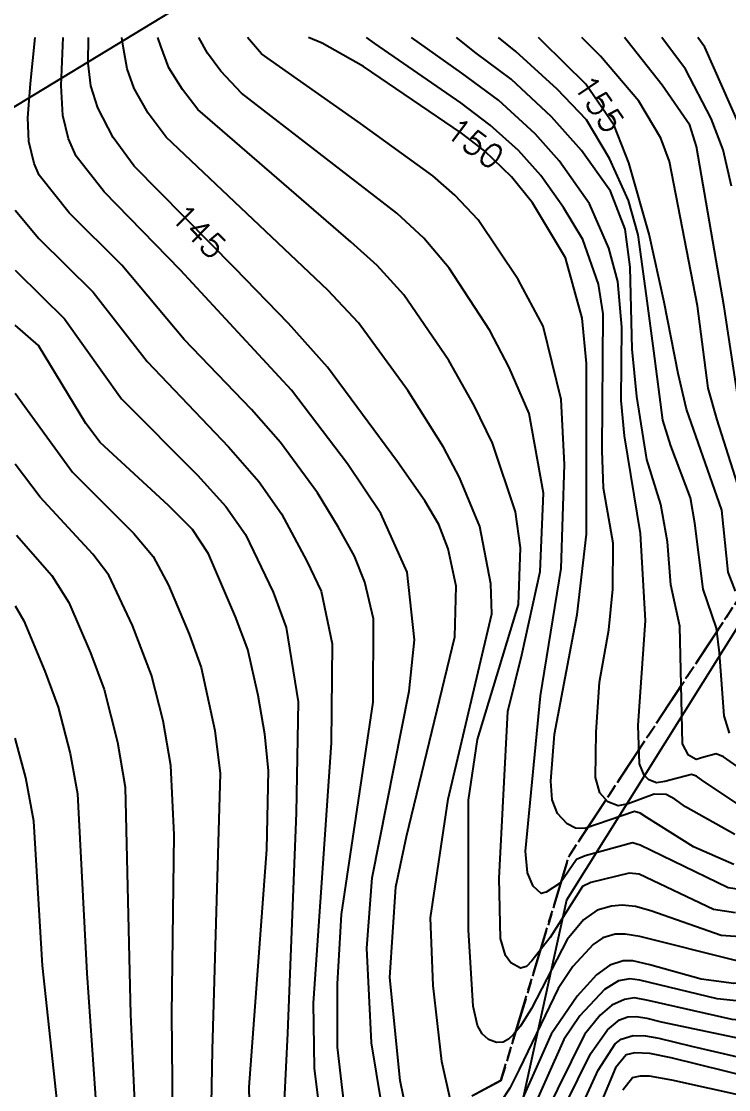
# Model space of a CAD drawing. Header units: feet. Extents: x 197796 to 199821, y 552499 to 555392.
# Drawn here: x 198933.4 to 198993.1, y 554404.3 to 554494.5 of the extents above; entities that cross this region are included whole.
import ezdxf
from ezdxf.enums import TextEntityAlignment as Align

# ---------------------------------------------------------------- set-up
doc = ezdxf.new("R2010")
doc.units = ezdxf.units.FT
doc.header["$MEASUREMENT"] = 0
doc.linetypes.add('JEON', pattern=[12, 4, -0.5, 1, -0.5, 4, -0.5, 1, -0.5])
for name, color, linetype in [('CA0011', 7, 'CONTINUOUS'), ('CAA001', 7, 'CONTINUOUS'), ('CAA002', 30, 'CONTINUOUS'), ('EA0018', 7, 'JEON'), ('EA0118', 7, 'JEON'), ('wipco_지적', 20, 'CONTINUOUS')]:
    doc.layers.add(name, color=color, linetype=linetype)
doc.styles.get("Standard").update_dxf_attribs({"font": 'ROMANS.shx', "bigfont": 'NGSW.shx'})

msp = doc.modelspace()

# ---------------------------------------------------------------- linework, layer by layer
at = {"layer": 'CAA001', "color": 255, "flags": 128}
for points, elevation in [([(198966.75, 554398.4), (198965.4, 554405.03), (198964.52, 554413.72), (198965.03, 554421.39), (198965.91, 554425.64), (198970.01, 554442.5), (198970.13, 554446.77), (198969.45, 554449.92), (198968.65, 554451.97), (198967.47, 554453.97), (198965.16, 554457.28), (198959.25, 554465.27), (198955.95, 554468.95), (198951.41, 554473.63), (198942.92, 554482.25), (198941.15, 554484.67), (198939.85, 554487.15), (198939.26, 554489.03), (198939.04, 554490.94), (198939.07, 554493.1)], 145), ([(198993.58, 554423.28), (198990.16, 554424.75), (198986.21, 554427.24), (198985.66, 554427.59), (198985.19, 554427.75), (198980.99, 554426.32), (198980.21, 554426.34), (198979.5, 554426.69), (198978.68, 554427.56), (198978.24, 554428.74), (198978.1, 554430.3), (198978.43, 554434.28), (198980.34, 554444.38), (198981.13, 554451.16), (198981.12, 554465.58), (198980.75, 554469.41), (198979.34, 554474.49), (198976.56, 554479.14), (198974.78, 554481.35), (198972.52, 554483.53), (198970.57, 554485.02), (198962.3, 554490.65), (198958.812, 554492.611), (198957.64, 554493.1)], 150), ([(198993.7, 554446.35), (198993.1, 554447.96), (198992.55, 554453.18), (198989.58, 554461.73), (198988.86, 554464.72), (198987.68, 554470.74), (198986.42, 554476.5), (198984.71, 554482.52), (198983.45, 554485.66), (198981.08, 554489.16), (198977.41, 554492.76), (198977.08, 554493.1)], 155), ([(198952.76, 554398.39), (198952.64, 554404.47), (198954.12, 554424.52), (198954.26, 554431.2), (198953.95, 554434.28), (198953.4, 554437.54), (198952.52, 554441.42), (198951.49, 554444.19), (198949.21, 554449.5), (198947.85, 554451.55), (198945.82, 554453.57), (198940.04, 554458.89), (198938.85, 554460.51), (198934.83, 554467.09), (198932.88, 554468.81)], 140), ([(198936.61, 554401.39), (198935.17, 554414.73), (198934.45, 554426.93), (198933.78, 554430.58), (198932.87, 554433.94)], 135), ([(199016.59, 554402.9), (199007.56, 554412.33), (199006.44, 554413.55), (199005.22, 554414.55), (199003.7, 554415.11), (199002.47, 554415.24), (198996.11, 554413.31), (198993.57, 554413.21), (198990.82, 554413.58), (198986.47, 554414.78), (198985.03, 554415.13), (198984.22, 554415.13), (198983.1, 554414.77), (198981.96, 554413.96), (198980.35, 554412.16), (198978.15, 554408.94), (198974.5, 554400.79)], 145), ([(199004.13, 554404.22), (199002.64, 554404.69), (198997.51, 554404.67), (198988.29, 554406.93), (198986.47, 554407.3), (198985.2, 554407.36), (198984.48, 554407.2), (198983.58, 554406.11), (198976.32, 554388.72)], 140)]:
    msp.add_lwpolyline(points, dxfattribs=dict(at, elevation=elevation))
at = {"layer": 'CAA002', "color": 255, "flags": 128}
for points, elevation in [([(198960.65, 554403), (198960.08, 554407.83), (198960.08, 554413.19), (198960.44, 554419.05), (198963.12, 554436.98), (198963.14, 554444.02), (198962.4, 554447.11), (198961.52, 554449.29), (198960.15, 554451.79), (198958.41, 554454.64), (198955.27, 554458.9), (198952.83, 554461.69), (198947.13, 554467.59), (198941.87, 554473.87), (198937.44, 554478.31), (198934.9, 554481.47), (198934.47, 554482.47), (198934.02, 554484.31), (198933.93, 554486.33), (198934.17, 554489.21), (198934.55, 554493.1)], 143), ([(198964.21, 554400.7), (198962.96, 554408.22), (198962.58, 554416.2), (198963.03, 554422.15), (198966.16, 554437.9), (198966.6, 554442.25), (198965.98, 554447.95), (198963.74, 554452.92), (198960.95, 554457.1), (198956.2, 554463.31), (198946.84, 554473.45), (198940.39, 554480.06), (198938.02, 554483.08), (198937.37, 554484.56), (198936.88, 554486.53), (198936.74, 554489.04), (198936.91, 554493.1)], 144), ([(198969.61, 554403.48), (198968.9, 554406.62), (198968.17, 554413.04), (198967.94, 554418.77), (198969.43, 554428.78), (198973.14, 554444.44), (198973.05, 554446.96), (198972.13, 554451.82), (198970.41, 554455.95), (198969.04, 554458.51), (198966.03, 554463.3), (198961.86, 554469.01), (198959.29, 554471.78), (198945.61, 554484.69), (198944.11, 554486.7), (198942.91, 554488.79), (198942.32, 554490.46), (198942.02, 554492.21), (198941.89, 554493.1)], 146), ([(198994.5, 554417.13), (198992.5, 554417.26), (198986.57, 554419.34), (198985.27, 554419.73), (198984.15, 554419.84), (198983.25, 554419.75), (198982.04, 554419.4), (198980.86, 554418.59), (198979.49, 554416.93), (198976.48, 554411.1), (198975.54, 554409.61), (198974.94, 554408.88), (198974.54, 554408.52), (198974.1, 554408.26), (198973.52, 554408.24), (198972.85, 554408.5), (198972.32, 554408.98), (198971.91, 554409.68), (198971.56, 554411.29), (198971.16, 554417.75), (198971.16, 554428.7), (198971.93, 554433.82), (198975.37, 554445.22), (198975.55, 554450.01), (198975.13, 554453.05), (198973.18, 554458.85), (198971.65, 554462.04), (198969.49, 554465.82), (198965.69, 554471.38), (198963.45, 554473.84), (198961.22, 554475.85), (198948.29, 554487.03), (198946.99, 554488.71), (198945.85, 554490.53), (198945.18, 554492.36), (198944.93, 554493.1)], 147), ([(198993.71, 554419.19), (198991.86, 554419.48), (198985.57, 554422.45), (198984.74, 554422.54), (198981.5, 554421.75), (198980.79, 554421.42), (198978.06, 554417.11), (198976.5, 554415.12), (198976.05, 554414.64), (198975.55, 554414.5), (198974.73, 554414.97), (198974.29, 554415.57), (198973.86, 554417.01), (198973.75, 554422.11), (198974.49, 554436.19), (198975.65, 554440.96), (198977.22, 554448), (198977.5, 554454.62), (198976.27, 554461.36), (198974.6, 554465.23), (198972.95, 554468.35), (198969.54, 554473.63), (198967.39, 554476.15), (198965.11, 554478.28), (198951.99, 554488.41), (198950.23, 554490.25), (198949.11, 554491.79), (198948.39, 554493.1)], 148), ([(198995.21, 554420.99), (198993.1, 554421.29), (198986.59, 554424.45), (198985.66, 554424.91), (198985.02, 554425.1), (198981, 554424.01), (198980.28, 554423.7), (198978.94, 554421.72), (198977.73, 554420.94), (198977.29, 554420.81), (198976.62, 554421.45), (198976.13, 554422.55), (198975.96, 554424.39), (198977.25, 554437.5), (198978.99, 554448.27), (198979.27, 554457.05), (198978.99, 554462.53), (198977.48, 554468.72), (198975.36, 554472.67), (198971.97, 554477.71), (198970, 554479.79), (198968.15, 554481.41), (198962.03, 554485.85), (198953.67, 554491.71), (198952.48, 554493.1)], 149), ([(198993.66, 554425.8), (198989.49, 554428.14), (198988.59, 554428.77), (198987.85, 554429.18), (198986.85, 554429.2), (198984.64, 554428.4), (198983.8, 554428.21), (198982.94, 554428.55), (198982.26, 554429.33), (198981.88, 554430.61), (198981.93, 554434.44), (198982.23, 554438.67), (198983, 554443.08), (198983.36, 554446.53), (198983.38, 554450.41), (198982.55, 554455.04), (198982.46, 554458.24), (198982.52, 554469.76), (198982.13, 554472.28), (198980.81, 554476.04), (198979.17, 554478.74), (198977.27, 554481.44), (198975.37, 554483.55), (198973, 554485.71), (198970.51, 554487.58), (198963.25, 554492.59), (198962.54, 554493.1)], 151), ([(198993.97, 554428.33), (198990.96, 554430.33), (198990.43, 554430.72), (198989.99, 554430.88), (198987.73, 554430.28), (198987.04, 554430.15), (198986.39, 554430.41), (198986.01, 554430.82), (198985.6, 554431.76), (198985.48, 554435.01), (198986.11, 554443.87), (198985.7, 554451.21), (198984.33, 554459.47), (198984.06, 554462.46), (198984.11, 554468.63), (198983.78, 554472.49), (198983.01, 554475.32), (198981.39, 554479.06), (198978.82, 554482.7), (198976.78, 554484.97), (198973.68, 554487.8), (198970.59, 554490.09), (198966.34, 554493.1)], 152), ([(198995.44, 554430.44), (198992.69, 554432.35), (198992.09, 554432.61), (198991.03, 554432.32), (198990.38, 554432.12), (198989.75, 554432.49), (198989.24, 554433.45), (198989, 554443.39), (198988.26, 554446.87), (198987.97, 554450.51), (198987.41, 554453.67), (198986.21, 554457.46), (198985.39, 554462.78), (198984.99, 554466.78), (198984.82, 554473.72), (198984.38, 554476.91), (198983.15, 554480.12), (198980.71, 554483.56), (198978.18, 554486.39), (198974.75, 554489.59), (198971.82, 554491.79), (198970.15, 554493.1)], 153), ([(198993.2, 554434.37), (198992.76, 554435.81), (198992.37, 554441.15), (198992.11, 554443.22), (198990.97, 554446.53), (198990.27, 554452.09), (198989.9, 554454.23), (198988.25, 554458.61), (198987.56, 554460.79), (198986.8, 554466.65), (198986.2, 554471.3), (198985.48, 554476.45), (198984.66, 554479.33), (198983.07, 554482.88), (198981.12, 554486.15), (198978.64, 554488.75), (198975.15, 554491.91), (198973.68, 554493.1)], 154), ([(198994.65, 554453.01), (198992.16, 554460.81), (198991.4, 554463.48), (198990.49, 554470.44), (198988.15, 554482.64), (198987.41, 554484.59), (198985.54, 554487.74), (198982.31, 554491.52), (198980.73, 554493.1)], 156), ([(198993.87, 554462.95), (198992.76, 554470.36), (198990.41, 554483.89), (198989.86, 554485.71), (198987.51, 554489.09), (198984.56, 554492.83), (198984.33, 554493.1)], 157), ([(198993.37, 554480.56), (198992.67, 554483.63), (198991.66, 554486.27), (198989.49, 554490.43), (198987.49, 554493.1)], 158), ([(198994.06, 554485.67), (198991.12, 554492.28), (198990.53, 554493.1)], 159), ([(198932.88, 554478.52), (198934.86, 554476.14), (198939.45, 554471.61), (198944.01, 554465.73), (198950.9, 554458.53), (198953.44, 554455.6), (198955.36, 554452.88), (198957.51, 554448.89), (198958.7, 554446.36), (198959.65, 554441.91), (198959.56, 554433.54), (198958.03, 554411.57), (198958.12, 554406.07), (198958.57, 554402.44)], 142), ([(198932.88, 554473.46), (198935.16, 554471.21), (198937.02, 554469.35), (198941.84, 554462.58), (198948.26, 554456.14), (198950.67, 554453.49), (198952.31, 554451.13), (198954.66, 554446.25), (198955.77, 554443.28), (198956.77, 554437.01), (198956.59, 554427.63), (198955.87, 554409.03), (198955.6, 554403.29)], 141), ([(198932.88, 554463.06), (198935.76, 554459.08), (198937.72, 554456.4), (198942.9, 554451.23), (198944.52, 554449.28), (198945.82, 554446.86), (198947.57, 554442.71), (198948.57, 554439.89), (198949.72, 554434.59), (198950.18, 554430.94), (198949.51, 554407.63), (198949.4, 554401.5)], 139), ([(198946.19, 554402.18), (198946.11, 554410.59), (198946.29, 554425.78), (198946.01, 554431.62), (198945.36, 554435.41), (198944.39, 554439.25), (198942.78, 554443.44), (198940.77, 554447.7), (198939.43, 554449.46), (198934.98, 554454.29), (198932.88, 554457.06)], 138), ([(198932.99, 554451.08), (198935.96, 554447.68), (198937.39, 554445.4), (198939.24, 554441.14), (198940.39, 554438.05), (198941.52, 554433.59), (198942.16, 554429.8), (198942.62, 554410.6), (198943.03, 554401.3)], 137), ([(198932.87, 554445.1), (198933.6, 554443.83), (198935.38, 554439.6), (198936.49, 554436.54), (198937.5, 554432.65), (198938.14, 554429.23), (198938.91, 554414.09), (198939.77, 554401.94)], 136), ([(199026.47, 554394.33), (199014.61, 554407.28), (199009.84, 554412.28), (199007.47, 554414.67), (199005.86, 554415.97), (199004.6, 554416.63), (199003.61, 554416.83), (199001.84, 554416.84), (198997.91, 554415.77), (198996, 554415.22), (198993.72, 554415.17), (198985.63, 554417.2), (198984.4, 554417.39), (198983.55, 554417.38), (198982.5, 554417.08), (198981.69, 554416.51), (198979.98, 554414.64), (198978.74, 554412.79), (198975.45, 554405.96), (198974.65, 554404.37), (198973.82, 554403.15)], 146), ([(199014.19, 554402.92), (199010.03, 554407.47), (199005.78, 554411.71), (199004.63, 554412.61), (199003.81, 554412.96), (199002.73, 554413.14), (199000.62, 554412.91), (198998.19, 554412.11), (198996.67, 554411.69), (198994.88, 554411.63), (198992.16, 554411.91), (198985.63, 554413.49), (198984.79, 554413.61), (198983.83, 554413.43), (198982.64, 554412.7), (198980.56, 554410.5), (198979.22, 554408.48), (198976.11, 554401.53)], 144), ([(199011.2, 554403.7), (199008.73, 554406.46), (199006.04, 554409.02), (199004.23, 554410.51), (199003.33, 554410.96), (199002.35, 554411.06), (198997.79, 554410), (198996.38, 554409.86), (198993.43, 554410.19), (198986.34, 554411.79), (198985.19, 554412.02), (198984.34, 554411.87), (198983.26, 554411.38), (198982.27, 554410.55), (198980.96, 554408.91), (198977.56, 554402.01)], 143), ([(198977.19, 554398.6), (198981.47, 554407.27), (198982.91, 554409.31), (198983.9, 554410.14), (198984.63, 554410.39), (198985.34, 554410.43), (198986.23, 554410.29), (198987.44, 554409.99), (198995.75, 554408.24), (198997.66, 554408.17), (198998.54, 554408.34), (199000.91, 554408.94), (199002.82, 554408.9), (199003.76, 554408.48), (199004.68, 554407.74), (199007.57, 554405.59), (199008.81, 554403.99)], 142), ([(198976.08, 554392.73), (198982.1, 554405.9), (198983.54, 554408.13), (198984.05, 554408.51), (198985.08, 554408.83), (198986.1, 554408.81), (198987.24, 554408.59), (198990, 554407.92), (198995.81, 554406.58), (198998.1, 554406.46), (199001.69, 554406.92), (199002.83, 554406.76), (199004.19, 554406.1), (199005.69, 554405.19), (199006.71, 554404.23)], 141), ([(198984.19, 554404.25), (198985.02, 554405.29), (198985.68, 554405.43), (198986.41, 554405.43), (198988.3, 554405.08), (198997.59, 554403.03)], 139)]:
    msp.add_lwpolyline(points, dxfattribs=dict(at, elevation=elevation))
at = {"layer": 'EA0018', "color": 255, "flags": 128}
msp.add_lwpolyline([(199040, 554493.09), (199038.17, 554479.01), (199031.07, 554455.6), (199000.82, 554456.12), (198979.65, 554423.99), (198973.9, 554405.04), (198945.84, 554389.87), (198938.65, 554362.97), (198941.7, 554349.7), (198927.77, 554331.12), (198924.66, 554319.35), (198920.94, 554305.22), (198934.05, 554259.05), (198926.36, 554235.04), (198920.62, 554217.96), (198918.81, 554199.99), (198915.43, 554178.01), (198917.75, 554166.59)], dxfattribs=at)
at = {"layer": 'EA0118', "color": 255, "flags": 128}
msp.add_lwpolyline([(198917.75, 554166.59), (198915.43, 554178.01), (198918.81, 554199.99), (198920.62, 554217.96), (198926.36, 554235.04), (198934.05, 554259.05), (198920.94, 554305.22), (198924.66, 554319.35), (198927.77, 554331.12), (198941.7, 554349.7), (198938.65, 554362.97), (198945.84, 554389.87), (198973.9, 554405.04), (198979.65, 554423.99), (199000.82, 554456.12), (199031.07, 554455.6), (199038.17, 554479.01), (199040, 554493.09)], dxfattribs=at)
at = {"layer": 'wipco_지적', "color": 20}
for points in [[(199022.359, 554675.559), (199035.364, 554656.832), (199013.676, 554648.759), (199018.629, 554631.895), (199004.847, 554601.381), (199003.759, 554573.912), (199010.042, 554564.845), (198983.703, 554532.199), (198951.248, 554498.491), (198913.203, 554475.37)], [(198929.225, 554319.901), (198942.163, 554339.084), (198939.222, 554351.705), (198944.193, 554373.852), (198946.499, 554381.643), (198974.605, 554398.098), (198979.452, 554420.271), (198999.298, 554451.921), (199031.7, 554451.769), (199038.088, 554474.337), (199041.264, 554505.834)]]:
    msp.add_lwpolyline(points, dxfattribs=at)

# ---------------------------------------------------------------- texts
at = {"layer": 'CA0011'}
for s, rotation, p in [('155', 304, (198982.8, 554484.82)), ('150', 323, (198973.16, 554481.83)), ('145', 315, (198949.48, 554474.22))]:
    msp.add_text(s, height=2, rotation=rotation, dxfattribs=at).set_placement(p, align=Align.RIGHT)

doc.saveas('drawing.dxf')
